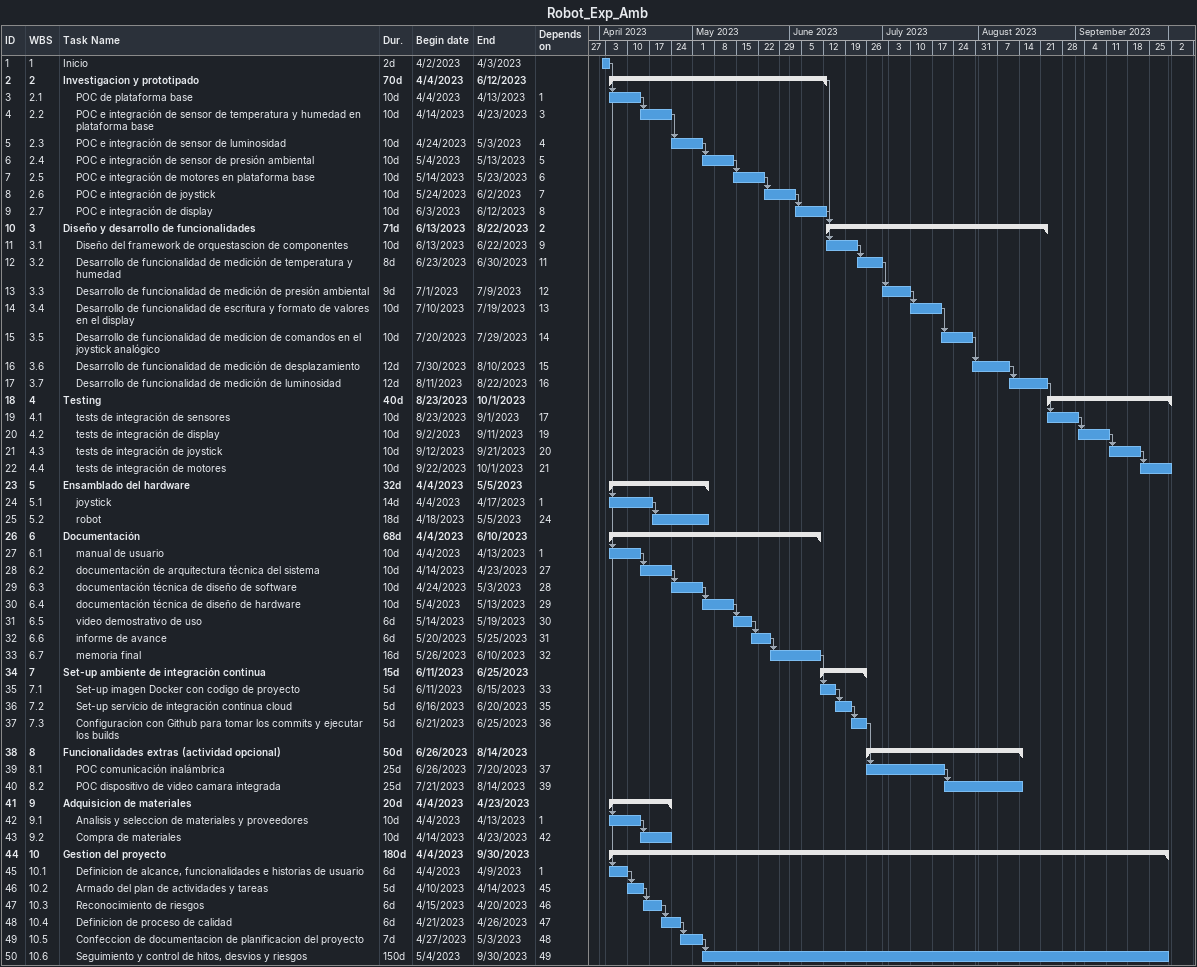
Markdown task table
Robot_Exp_Amb

| ID | WBS | Task | Duration | Start | Finish | Predecessors |
|---|---|---|---|---|---|---|
| 1 | 1 | Inicio | 2d | 2023-04-02 | 2023-04-03 |  |
| 2 | 2 | **Investigacion y prototipado** | 70d | 2023-04-04 | 2023-06-12 |  |
| 3 | 2.1 | POC de plataforma base | 10d | 2023-04-04 | 2023-04-13 | 1 |
| 4 | 2.2 | POC e integración de sensor de temperatura y humedad en plataforma base | 10d | 2023-04-14 | 2023-04-23 | 3 |
| 5 | 2.3 | POC e integración de sensor de luminosidad | 10d | 2023-04-24 | 2023-05-03 | 4 |
| 6 | 2.4 | POC e integración de sensor de presión ambiental | 10d | 2023-05-04 | 2023-05-13 | 5 |
| 7 | 2.5 | POC e integración de motores en plataforma base | 10d | 2023-05-14 | 2023-05-23 | 6 |
| 8 | 2.6 | POC e integración de joystick | 10d | 2023-05-24 | 2023-06-02 | 7 |
| 9 | 2.7 | POC e integración de display | 10d | 2023-06-03 | 2023-06-12 | 8 |
| 10 | 3 | **Diseño y desarrollo de funcionalidades** | 71d | 2023-06-13 | 2023-08-22 | 2 |
| 11 | 3.1 | Diseño del framework de orquestascion de componentes | 10d | 2023-06-13 | 2023-06-22 | 9 |
| 12 | 3.2 | Desarrollo de funcionalidad de medición de temperatura y humedad | 8d | 2023-06-23 | 2023-06-30 | 11 |
| 13 | 3.3 | Desarrollo de funcionalidad de medición de presión ambiental | 9d | 2023-07-01 | 2023-07-09 | 12 |
| 14 | 3.4 | Desarrollo de funcionalidad de escritura y formato de valores en el display | 10d | 2023-07-10 | 2023-07-19 | 13 |
| 15 | 3.5 | Desarrollo de funcionalidad de medicion de comandos en el joystick analógico | 10d | 2023-07-20 | 2023-07-29 | 14 |
| 16 | 3.6 | Desarrollo de funcionalidad de medición de desplazamiento | 12d | 2023-07-30 | 2023-08-10 | 15 |
| 17 | 3.7 | Desarrollo de funcionalidad de medición de luminosidad | 12d | 2023-08-11 | 2023-08-22 | 16 |
| 18 | 4 | **Testing** | 40d | 2023-08-23 | 2023-10-01 |  |
| 19 | 4.1 | tests de integración de sensores | 10d | 2023-08-23 | 2023-09-01 | 17 |
| 20 | 4.2 | tests de integración de display | 10d | 2023-09-02 | 2023-09-11 | 19 |
| 21 | 4.3 | tests de integración de joystick | 10d | 2023-09-12 | 2023-09-21 | 20 |
| 22 | 4.4 | tests de integración de motores | 10d | 2023-09-22 | 2023-10-01 | 21 |
| 23 | 5 | **Ensamblado del hardware** | 32d | 2023-04-04 | 2023-05-05 |  |
| 24 | 5.1 | joystick | 14d | 2023-04-04 | 2023-04-17 | 1 |
| 25 | 5.2 | robot | 18d | 2023-04-18 | 2023-05-05 | 24 |
| 26 | 6 | **Documentación** | 68d | 2023-04-04 | 2023-06-10 |  |
| 27 | 6.1 | manual de usuario | 10d | 2023-04-04 | 2023-04-13 | 1 |
| 28 | 6.2 | documentación de arquitectura técnica del sistema | 10d | 2023-04-14 | 2023-04-23 | 27 |
| 29 | 6.3 | documentación técnica de diseño de software | 10d | 2023-04-24 | 2023-05-03 | 28 |
| 30 | 6.4 | documentación técnica de diseño de hardware | 10d | 2023-05-04 | 2023-05-13 | 29 |
| 31 | 6.5 | video demostrativo de uso | 6d | 2023-05-14 | 2023-05-19 | 30 |
| 32 | 6.6 | informe de avance | 6d | 2023-05-20 | 2023-05-25 | 31 |
| 33 | 6.7 | memoria final | 16d | 2023-05-26 | 2023-06-10 | 32 |
| 34 | 7 | **Set-up ambiente de integración continua** | 15d | 2023-06-11 | 2023-06-25 |  |
| 35 | 7.1 | Set-up imagen Docker con codigo de proyecto | 5d | 2023-06-11 | 2023-06-15 | 33 |
| 36 | 7.2 | Set-up servicio de integración continua cloud | 5d | 2023-06-16 | 2023-06-20 | 35 |
| 37 | 7.3 | Configuracion con Github para tomar los commits y ejecutar los builds | 5d | 2023-06-21 | 2023-06-25 | 36 |
| 38 | 8 | **Funcionalidades extras (actividad opcional)** | 50d | 2023-06-26 | 2023-08-14 |  |
| 39 | 8.1 | POC comunicación inalámbrica | 25d | 2023-06-26 | 2023-07-20 | 37 |
| 40 | 8.2 | POC dispositivo de video camara integrada | 25d | 2023-07-21 | 2023-08-14 | 39 |
| 41 | 9 | **Adquisicion de materiales** | 20d | 2023-04-04 | 2023-04-23 |  |
| 42 | 9.1 | Analisis y seleccion de materiales y proveedores | 10d | 2023-04-04 | 2023-04-13 | 1 |
| 43 | 9.2 | Compra de materiales | 10d | 2023-04-14 | 2023-04-23 | 42 |
| 44 | 10 | **Gestion del proyecto** | 180d | 2023-04-04 | 2023-09-30 |  |
| 45 | 10.1 | Definicion de alcance, funcionalidades e historias de usuario | 6d | 2023-04-04 | 2023-04-09 | 1 |
| 46 | 10.2 | Armado del plan de actividades y tareas | 5d | 2023-04-10 | 2023-04-14 | 45 |
| 47 | 10.3 | Reconocimiento de riesgos | 6d | 2023-04-15 | 2023-04-20 | 46 |
| 48 | 10.4 | Definicion de proceso de calidad | 6d | 2023-04-21 | 2023-04-26 | 47 |
| 49 | 10.5 | Confeccion de documentacion de planificacion del proyecto | 7d | 2023-04-27 | 2023-05-03 | 48 |
| 50 | 10.6 | Seguimiento y control de hitos, desvios y riesgos | 150d | 2023-05-04 | 2023-09-30 | 49 |
